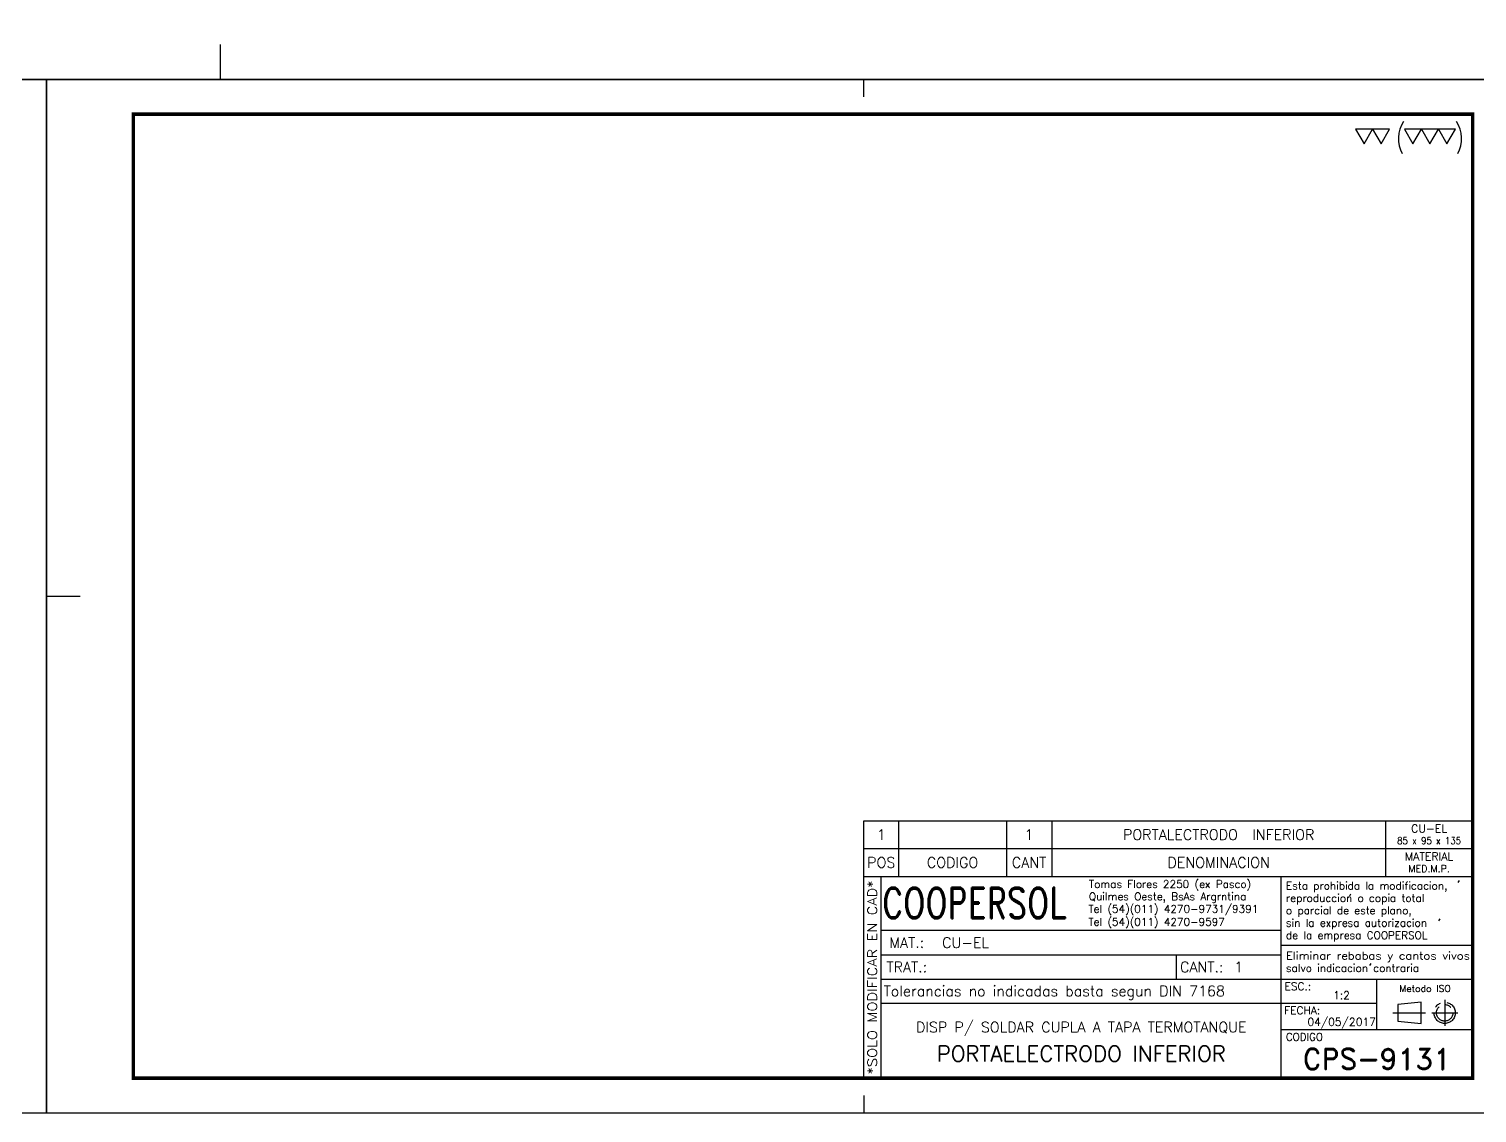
# Model space of a CAD drawing. Extents: x -13768 to 18086, y -10615 to 1188.
# Drawn here: x 5133.2 to 5549.4, y -2069 to -1757.5 of the extents above; entities that cross this region are included whole.
import ezdxf
from ezdxf.enums import TextEntityAlignment as Align

# ---------------------------------------------------------------- set-up
doc = ezdxf.new("R2010")
doc.units = 0
doc.header["$LTSCALE"] = 7.5
doc.header["$MEASUREMENT"] = 0
doc.linetypes.add('CENTER', pattern=[2, 1.25, -0.25, 0.25, -0.25])
doc.layers.get('0').update_dxf_attribs({"linetype": 'CONTINUOUS'})
for name, color, linetype in [('1', 1, 'CENTER'), ('CO', 3, 'CONTINUOUS'), ('FI', 1, 'CONTINUOUS')]:
    doc.layers.add(name, color=color, linetype=linetype)
doc.styles.add('ROMAND', font='ROMAND')
doc.styles.add('ROMANS', font='ROMANS.SHX')

# ---------------------------------------------------------------- blocks, each defined once
blk = doc.blocks.new('A3G')
for p, q in [((235, 292), (235, 297)), ((0, 148.5), (9.75, 148.5)), ((235, 5), (235, 0))]:
    blk.add_line(p, q)
blk.add_lwpolyline([(0, 297), (420, 297), (420, 0), (0, 0)], close=True)
at = {"const_width": 1}
blk.add_lwpolyline([(25, 287), (410, 287), (410, 10), (25, 10)], close=True, dxfattribs=at)
blk = doc.blocks.new('COOPERSOLROT-02')
for p, q in [((0, 58), (175, 58)), ((0, 0), (0, 58)), ((5, 0), (5, 58)), ((120, 0), (120, 58)), ((175, 0), (175, 58)), ((5, 42.5), (120, 42.5)), ((120, 38.19), (175, 38.19)), ((5, 35.5), (120, 35.5)), ((89.89, 28.5), (89.89, 35.5)), ((5, 28.5), (175, 28.5)), ((147.5, 14), (147.5, 28.5)), ((147.5, 21.5), (5, 21.5)), ((120, 14), (175, 14)), ((0, 0), (175, 0))]:
    blk.add_line(p, q)
at = {"color": 1, "linetype": 'CENTER'}
blk.add_line((166.98, 22.51), (166.98, 15.06), dxfattribs=at)
for points in [[(152.09, 18.79), (161.93, 18.79)], [(163.26, 18.79), (170.71, 18.79)]]:
    blk.add_lwpolyline(points, dxfattribs=at)
at = {"layer": '1'}
for points in [[(170.85, 56.26), (171.21, 56.85)], [(139.66, 52.43), (140.02, 53.02)], [(165.28, 45.22), (165.64, 45.81)], [(145.46, 32.42), (145.82, 33.01)]]:
    blk.add_lwpolyline(points, dxfattribs=at)
blk.add_lwpolyline([(160.25, 18.79), (160.25, 21.83), (153.47, 21.16), (153.47, 16.41), (160.25, 15.74)], close=True, dxfattribs=at)
for radius in [3.05, 2.37]:
    blk.add_circle((166.98, 18.79), radius, dxfattribs=at)
at = {"style": 'ROMANS', "width": 0.996387}
blk.add_text('*SOLO MODIFICAR EN CAD*', height=2.7, rotation=90, dxfattribs=at).set_placement((3.77, 1.09), (3.77, 56.81), align=Align.FIT)
at = {"style": 'ROMAND', "width": 0.75}
blk.add_text('COOPERSOL', height=9, dxfattribs=at).set_placement((5.26, 45.85))
at = {"style": 'ROMANS'}
for s, p in [('MAT.:', (7.32, 37.47)), ('TRAT.:', (6.5, 30.47)), ('CANT.:', (90.89, 30.47)), ('Tolerancias no indicadas basta segun DIN 7168', (5.7, 23.56))]:
    blk.add_text(s, height=3, dxfattribs=at).set_placement(p)
for tag, height, style, p in [('CONJUNTO', 2.3, 'ROMANS', (62.5, 17.5)), ('SUBCONJUNTO', 3, 'ROMANS', (62.5, 11.5)), ('COD-PLA', 6, 'ROMAND', (147.5, 5.5)), ('DENOMINACION', 4.5, 'ROMANS', (62.5, 4.75))]:
    blk.add_attdef(tag, text='', height=height, dxfattribs=dict(style=style)).set_placement(p, align=Align.MIDDLE)
at = {"layer": '1', "style": 'ROMANS'}
for s, height, p in [('Tomas Flores 2250 (ex Pasco)', 2.2, (64.69, 54.68)), ('Esta prohibida la modificacion,', 2.2, (121.36, 54.23)), ('Tel (54)(011) 4270-9731/9391', 2.2, (64.55, 47.56)), ('Quilmes Oeste, BsAs Argrntina', 2.2, (64.69, 51.12)), ('reproduccion o copia total', 2.2, (121.36, 50.67)), ('Tel (54)(011) 4270-9597', 2.2, (64.55, 43.83)), ('o parcial de este plano,', 2.2, (121.36, 47.11)), ('sin la expresa autorizacion ', 2.2, (121.36, 43.55)), ('de la empresa COOPERSOL', 2.2, (121.36, 39.99)), ('salvo indicacion contraria', 2.2, (121.36, 30.54)), ('ESC.:', 2.25, (120.89, 25.29)), ('FECHA:', 2.25, (120.81, 18.36)), ('CODIGO', 2.16, (121.33, 10.78))]:
    blk.add_text(s, height=height, dxfattribs=at).set_placement(p)
at = {"layer": '1', "style": 'ROMANS', "width": 0.96139}
blk.add_text('Eliminar rebabas y cantos vivos', height=2.2, dxfattribs=at).set_placement((121.34, 34.1), (174.21, 34.1), align=Align.FIT)
at = {"layer": '1', "style": 'ROMANS'}
blk.add_text('Metodo ISO', height=1.948, dxfattribs=at).set_placement((161.34, 25.77), align=Align.MIDDLE)
for tag, p in [('MAT', (22.51, 37.47)), ('TRAT', (22.51, 30.47)), ('CANT', (106.49, 30.47))]:
    blk.add_attdef(tag, p, '', height=3, dxfattribs=at)
for tag, p in [('ESC', (137.33, 22.73)), ('FECHA', (137.33, 15.06))]:
    blk.add_attdef(tag, text='', height=2.25, dxfattribs=at).set_placement(p, align=Align.CENTER)
blk = doc.blocks.new('LISPIE')
blk.add_line((0, 0), (0, 8))
at = {"layer": 'FI', "color": 7}
for p, q in [((0, 8), (175, 8)), ((10, 8), (10, 0)), ((41, 8), (41, 0)), ((54, 8), (54, 0)), ((150, 8), (150, 0))]:
    blk.add_line(p, q, dxfattribs=at)
at = {"style": 'ROMANS'}
for tag, height, p in [('POS', 3, (5, 4)), ('CODIGO', 3, (25.5, 4)), ('CANT', 3, (47.5, 4)), ('DENOMINACION', 3, (102, 4)), ('MATERIAL', 2.3, (162.5, 5.75)), ('MED.M.P.', 2, (162.5, 2.25))]:
    blk.add_attdef(tag, text='', height=height, dxfattribs=at).set_placement(p, align=Align.MIDDLE)

msp = doc.modelspace()

# ---------------------------------------------------------------- linework, layer by layer
at = {"layer": 'CO'}
for points in [[(5516.98225, -1790.53578), (5519.42641, -1786.30238), (5514.5381, -1786.30238)], [(5521.87056, -1790.53578), (5524.31471, -1786.30238), (5519.42641, -1786.30238)], [(5531.02852, -1790.53578), (5533.47267, -1786.30238), (5528.58437, -1786.30238)], [(5535.91682, -1790.53578), (5538.36098, -1786.30238), (5533.47267, -1786.30238)], [(5540.80513, -1790.53578), (5543.24928, -1786.30238), (5538.36098, -1786.30238)]]:
    msp.add_lwpolyline(points, close=True, dxfattribs=at)
for centre, start, end in [((5535.70495, -1789.00143), 146.5239677, 209.0231908), ((5536.1287, -1789.00143), 330.9768092, 33.4760323)]:
    msp.add_arc(centre, 8.88223, start, end, dxfattribs=at)

# ---------------------------------------------------------------- block references
at = {"xscale": 2, "yscale": 2, "zscale": 2}
msp.add_blockref('A3G', (4718.1677, -1771.99346), dxfattribs=at)
for p in [(4718.1677, -2068.99346), (5138.1677, -2068.99346)]:
    msp.add_blockref('A3G', p)
ref = msp.add_blockref('LISPIE', (5373.1677, -1992.99346))
ref.add_attrib('POS', '1', dxfattribs={"height": 3, "style": 'ROMANS'}).set_placement((5378.1677, -1988.99346), align=Align.MIDDLE)
ref.add_attrib('DENOMINACION', 'PORTALECTRODO  INFERIOR', dxfattribs={"height": 3, "style": 'ROMANS'}).set_placement((5475.1677, -1988.99346), align=Align.MIDDLE)
ref.add_attrib('CANT', '1', dxfattribs={"height": 3, "style": 'ROMANS'}).set_placement((5420.6677, -1988.99346), align=Align.MIDDLE)
ref.add_attrib('MED.M.P.', '85 x 95 x 135', dxfattribs={"height": 2, "style": 'ROMANS', "width": 0.9}).set_placement((5535.6677, -1990.74346), align=Align.MIDDLE)
ref.add_attrib('MATERIAL', 'CU-EL', dxfattribs={"height": 2.3, "style": 'ROMANS'}).set_placement((5535.6677, -1987.24346), align=Align.MIDDLE)
msp.add_blockref('LISPIE', (5373.1677, -2000.99346)).add_auto_attribs({'POS': 'POS', 'DENOMINACION': 'DENOMINACION', 'CANT': 'CANT', 'CODIGO': 'CODIGO', 'MED.M.P.': 'MED.M.P.', 'MATERIAL': 'MATERIAL'})
ref = msp.add_blockref('COOPERSOLROT-02', (5373.1677, -2058.99346))
ref.add_attrib('COD-PLA', 'CPS-9131', dxfattribs={"height": 6, "style": 'ROMAND'}).set_placement((5520.6677, -2053.49346), align=Align.MIDDLE)
ref.add_attrib('FECHA', '04/05/2017', dxfattribs={"layer": '1', "height": 2.25, "style": 'ROMANS'}).set_placement((5510.50238, -2043.93246), align=Align.CENTER)
ref.add_attrib('MAT', 'CU-EL ', (5395.67299, -2021.52531), dxfattribs={"layer": '1', "height": 3, "style": 'ROMANS'})
ref.add_attrib('ESC', '1:2', dxfattribs={"layer": '1', "height": 2.25, "style": 'ROMANS'}).set_placement((5510.50238, -2036.26491), align=Align.CENTER)
ref.add_attrib('CANT', '1', (5479.65829, -2028.52531), dxfattribs={"layer": '1', "height": 3, "style": 'ROMANS'})
ref.add_attrib('DENOMINACION', 'PORTAELECTRODO INFERIOR', dxfattribs={"height": 4.5, "style": 'ROMANS'}).set_placement((5435.6677, -2051.95564), align=Align.MIDDLE)
ref.add_attrib('SUBCONJUNTO', 'DISP P/ SOLDAR CUPLA A TAPA TERMOTANQUE', dxfattribs={"height": 3, "style": 'ROMANS'}).set_placement((5435.6677, -2044.51561), align=Align.MIDDLE)

doc.saveas('drawing.dxf')
